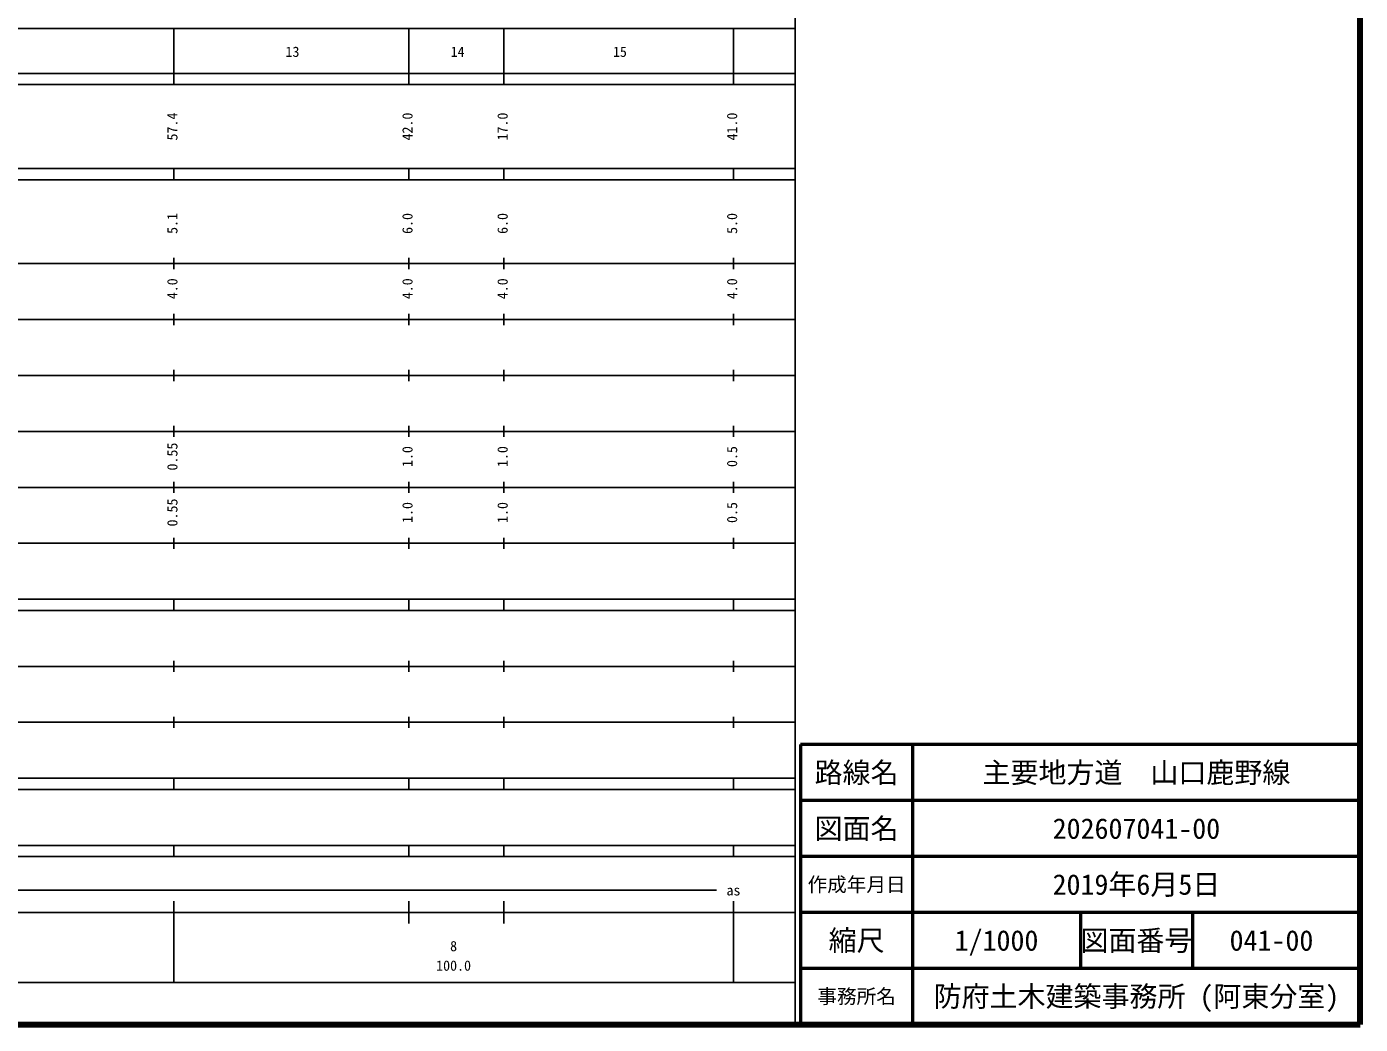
# Model space of a CAD drawing. Units: millimetres on the paper, enlarged 1000 times. Extents: x 40000 to 680000, y 20000 to 380000.
# Drawn here: x 441728 to 680000, y 20000 to 198357 of the extents above; entities that cross this region are included whole.
import ezdxf
from ezdxf.enums import TextEntityAlignment as Align

# ---------------------------------------------------------------- set-up
doc = ezdxf.new("R2010")
doc.units = ezdxf.units.MM
doc.header["$LTSCALE"] = 1000
for name, color, linetype, lineweight in [('M-TTL', 2, 'Continuous', 140), ('M-TTL-BAND', 7, 'Continuous', 25), ('M-TTL-FRAM', 2, 'Continuous', 50), ('M-TTL-LINE', 7, 'Continuous', 50)]:
    doc.layers.add(name, color=color, linetype=linetype, lineweight=lineweight)
doc.layers.add('M-TTL-TXT', color=7, linetype='Continuous')
doc.styles.add('ＭＳ ゴシック', font='')
doc.styles.get('ＭＳ ゴシック').set_extended_font_data('MS Gothic')

msp = doc.modelspace()

# ---------------------------------------------------------------- linework, layer by layer
at = {"layer": 'M-TTL'}
for p, q in [((680000, 20000), (680000, 380000)), ((40000, 20000), (680000, 20000))]:
    msp.add_line(p, q, dxfattribs=at)
at = {"layer": 'M-TTL-BAND'}
for p, q in [((579000, 20000), (579000, 370000)), ((68000, 198000), (579000, 198000)), ((468000, 188000), (468000, 198000)), ((510000, 188000), (510000, 198000)), ((527000, 188000), (527000, 198000)), ((568000, 188000), (568000, 198000)), ((40000, 190000), (579000, 190000)), ((40000, 188000), (579000, 188000)), ((40000, 173000), (579000, 173000)), ((468000, 171000), (468000, 173000)), ((510000, 171000), (510000, 173000)), ((527000, 171000), (527000, 173000)), ((568000, 171000), (568000, 173000)), ((40000, 171000), (579000, 171000)), ((40000, 156000), (579000, 156000)), ((468000, 155000), (468000, 157000)), ((510000, 155000), (510000, 157000)), ((527000, 155000), (527000, 157000)), ((568000, 155000), (568000, 157000)), ((46000, 146000), (579000, 146000)), ((468000, 145000), (468000, 147000)), ((510000, 145000), (510000, 147000)), ((527000, 145000), (527000, 147000)), ((568000, 145000), (568000, 147000)), ((52000, 136000), (579000, 136000)), ((468000, 135000), (468000, 137000)), ((510000, 135000), (510000, 137000)), ((527000, 135000), (527000, 137000)), ((568000, 135000), (568000, 137000)), ((468000, 125000), (468000, 127000)), ((510000, 125000), (510000, 127000)), ((527000, 125000), (527000, 127000)), ((568000, 125000), (568000, 127000)), ((46000, 126000), (579000, 126000)), ((468000, 115000), (468000, 117000)), ((510000, 115000), (510000, 117000)), ((527000, 115000), (527000, 117000)), ((568000, 115000), (568000, 117000)), ((52000, 116000), (579000, 116000)), ((46000, 106000), (579000, 106000)), ((468000, 105000), (468000, 107000)), ((510000, 105000), (510000, 107000)), ((527000, 105000), (527000, 107000)), ((568000, 105000), (568000, 107000)), ((40000, 96000), (579000, 96000)), ((468000, 94000), (468000, 96000)), ((510000, 94000), (510000, 96000)), ((527000, 94000), (527000, 96000)), ((568000, 94000), (568000, 96000)), ((40000, 94000), (579000, 94000)), ((49000, 84000), (579000, 84000)), ((468000, 83000), (468000, 85000)), ((510000, 83000), (510000, 85000)), ((527000, 83000), (527000, 85000)), ((568000, 83000), (568000, 85000)), ((40000, 74000), (579000, 74000)), ((468000, 73000), (468000, 75000)), ((510000, 73000), (510000, 75000)), ((527000, 73000), (527000, 75000)), ((568000, 73000), (568000, 75000)), ((40000, 64000), (579000, 64000)), ((40000, 62000), (579000, 62000)), ((468000, 62000), (468000, 64000)), ((510000, 62000), (510000, 64000)), ((527000, 62000), (527000, 64000)), ((568000, 62000), (568000, 64000)), ((40000, 52000), (579000, 52000)), ((468000, 50000), (468000, 52000)), ((510000, 50000), (510000, 52000)), ((527000, 50000), (527000, 52000)), ((568000, 50000), (568000, 52000)), ((40000, 50000), (579000, 50000)), ((343000, 44000), (565000, 44000)), ((468000, 27500), (468000, 42000)), ((510000, 38000), (510000, 42000)), ((527000, 38000), (527000, 42000)), ((568000, 27500), (568000, 42000)), ((40000, 40000), (579000, 40000)), ((68000, 27500), (579000, 27500))]:
    msp.add_line(p, q, dxfattribs=at)
at = {"layer": 'M-TTL-FRAM'}
for p, q in [((680000, 70000), (580000, 70000)), ((580000, 70000), (580000, 20000))]:
    msp.add_line(p, q, dxfattribs=at)
at = {"layer": 'M-TTL-LINE'}
for p, q in [((600000, 70000), (600000, 20000)), ((680000, 60000), (580000, 60000)), ((680000, 50000), (580000, 50000)), ((680000, 40000), (580000, 40000)), ((630000, 40000), (630000, 30000)), ((650000, 40000), (650000, 30000)), ((680000, 30000), (580000, 30000))]:
    msp.add_line(p, q, dxfattribs=at)

# ---------------------------------------------------------------- texts
at = {"layer": 'M-TTL-BAND', "style": 'ＭＳ ゴシック'}
for s, p in [('13', (489216, 192405)), ('14', (518716, 192405)), ('15', (547716, 192405)), ('as', (568000, 42500)), ('8', (518000, 32523)), ('100.0', (518000, 29033))]:
    msp.add_text(s, height=1833, dxfattribs=at).set_placement(p, align=Align.BOTTOM_CENTER)
for s, p in [('57.4', (469216, 180500)), ('42.0', (511216, 180500)), ('17.0', (528216, 180500)), ('41.0', (569216, 180500)), ('5.1', (469216, 163174)), ('6.0', (511216, 163174)), ('6.0', (528216, 163174)), ('5.0', (569216, 163174)), ('4.0', (469216, 151500)), ('4.0', (511216, 151500)), ('4.0', (528216, 151500)), ('4.0', (569216, 151500)), ('0.55', (469216, 121500)), ('1.0', (511216, 121500)), ('1.0', (528216, 121500)), ('0.5', (569216, 121500)), ('0.55', (469216, 111500)), ('1.0', (511216, 111500)), ('1.0', (528216, 111500)), ('0.5', (569216, 111500))]:
    msp.add_text(s, height=1833, rotation=90, dxfattribs=at).set_placement(p, align=Align.BOTTOM_CENTER)
at = {"layer": 'M-TTL-TXT', "style": 'ＭＳ ゴシック'}
for s, height, p in [('路線名', 3666, (590000, 65000)), ('路線名', 3666, (590000, 65000)), ('主要地方道\u3000山口鹿野線', 3666, (640000, 65000)), ('図面名', 3666, (590000, 55000)), ('図面名', 3666, (590000, 55000)), ('202607041-00', 3666, (640000, 55000)), ('作成年月日', 2566, (590000, 45000)), ('作成年月日', 2566, (590000, 45000)), ('2019年6月5日', 3666, (640000, 45000)), ('縮尺', 3666, (590000, 35000)), ('縮尺', 3666, (590000, 35000)), ('1/1000', 3666, (615000, 35000)), ('図面番号', 3666, (640000, 35000)), ('図面番号', 3666, (640000, 35000)), ('041-00', 3666, (664125, 35000)), ('事務所名', 2566, (590000, 25000)), ('事務所名', 2566, (590000, 25000)), ('防府土木建築事務所 (阿東分室)', 3666, (640000, 25000))]:
    msp.add_text(s, height=height, dxfattribs=at).set_placement(p, align=Align.MIDDLE_CENTER)

doc.saveas('drawing.dxf')
